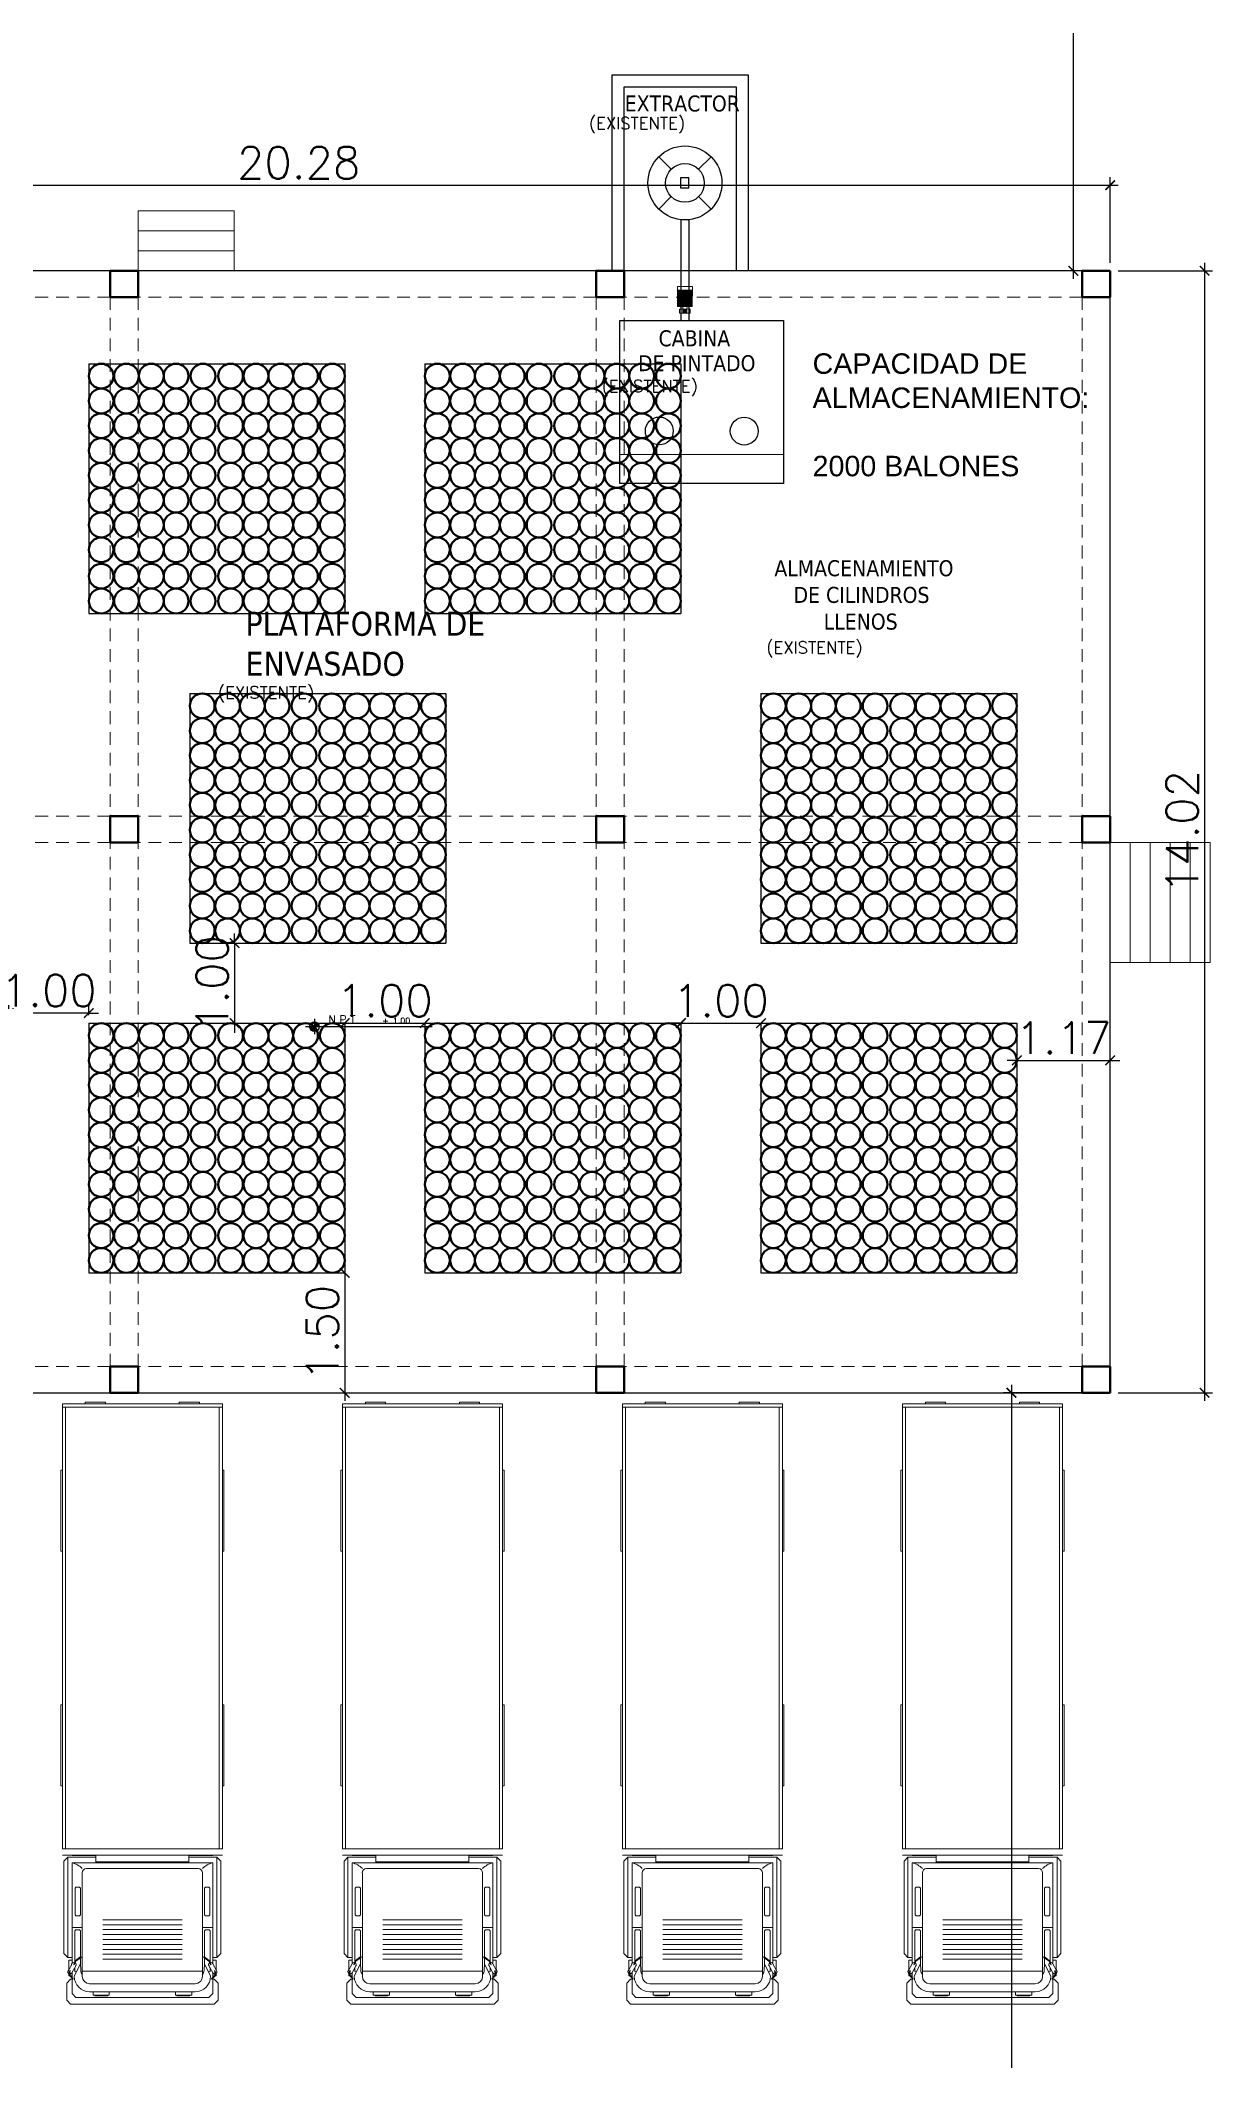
# Model space of a CAD drawing. Header units: metres. Extents: x 2026 to 2182, y 1015 to 1085.
# Drawn here: x 2123.8 to 2138.45, y 1042.69 to 1067.93 of the extents above; entities that cross this region are included whole.
import ezdxf
from ezdxf.enums import TextEntityAlignment as Align

# ---------------------------------------------------------------- set-up
doc = ezdxf.new("R2010")
doc.units = ezdxf.units.M
doc.linetypes.add('DASHED2', pattern=[0.375, 0.25, -0.125])
doc.linetypes.add('HIDDEN', pattern=[9.525, 6.35, -3.175])
doc.layers.get('Defpoints').update_dxf_attribs({"lineweight": 0})
doc.layers.add('0.2', color=2, linetype='Continuous')
doc.layers.add('TEXTOS DETALLES', color=4, linetype='Continuous')
for name, color, linetype, lineweight in [('08', 191, 'Continuous', 60), ('JARDIN', 3, 'Continuous', 20), ('muro08', 2, 'Continuous', 60), ('piso', 30, 'Continuous', 9), ('PISOS', 9, 'Continuous', 30), ('proyeccion', 5, 'HIDDEN', 13), ('SUTITULOS', 4, 'DASHED2', 5), ('T-TITULOS', 4, 'DASHED2', 5), ('VEREDA', 4, 'Continuous', 15), ('Z-GAS HUANUCO CASCO_2DA ETAPA_$0$CAMIONES', 20, 'Continuous', 9)]:
    doc.layers.add(name, color=color, linetype=linetype, lineweight=lineweight)
doc.styles.add('COTA50', font='romans.shx', dxfattribs={"height": 0.4})
doc.styles.get("Standard").update_dxf_attribs({"font": 'arial.ttf'})
doc.styles.add('SUBTITULOS', font='tahoma.ttf', dxfattribs={"height": 0.2})
doc.styles.add('TEXTOS DETALLES', font='simplex8.shx', dxfattribs={"height": 0.08})
doc.styles.add('TEXTOS GENERALES', font='simplex8.shx', dxfattribs={"height": 0.1})
doc.styles.add('TEXTOS-COTAS', font='simplex8.shx', dxfattribs={"height": 0.08})
doc.styles.add('TITULOS', font='tahoma.ttf', dxfattribs={"height": 0.3})
doc.dimstyles.new('1-100', dxfattribs={"dimscale": 0.1, "dimtxt": 0.4, "dimasz": 1.2, "dimexe": 1, "dimexo": 1, "dimgap": 0.8, "dimtad": 1, "dimzin": 4, "dimdsep": 46, "dimtxsty": 'COTA50', "dimblk": 'ARCHTICK', "dimcen": 2.5, "dimdle": 1, "dimclrd": 1, "dimclre": 1, "dimclrt": 256, "dimadec": 0, "dimazin": 0, "dimtfac": 1, "dimtix": 1, "dimtmove": 2, "dimatfit": 3, "dimfxl": 0, "dimtolj": 1, "dimtzin": 4, "dimarcsym": 0})

# ---------------------------------------------------------------- blocks, each defined once
blk = doc.blocks.new('_ARCHTICK')
at = {"color": 0, "linetype": 'ByBlock', "const_width": 0.15}
blk.add_lwpolyline([(-0.5, -0.5), (0.5, 0.5)], dxfattribs=at)
blk = doc.blocks.new('*D53')
at = {"color": 1, "lineweight": -2}
for p, q in [((2135.935, 1051.13), (2135.935, 1031.09)), ((2136.898, 1051.03), (2135.835, 1051.03)), ((2136.898, 1031.19), (2135.835, 1031.19))]:
    blk.add_line(p, q, dxfattribs=at)
at = {"layer": 'Defpoints', "color": 0}
for p in [(2136.998, 1051.03), (2135.935, 1031.19), (2136.998, 1031.19)]:
    blk.add_point(p, dxfattribs=at)
at = {"color": 1, "lineweight": -2, "xscale": 0.1199999999999999, "yscale": 0.1199999999999999, "zscale": 0.1199999999999999}
for p, rotation in [((2135.935, 1051.03), 90), ((2135.935, 1031.19), 270)]:
    blk.add_blockref('_ARCHTICK', p, dxfattribs=dict(at, rotation=rotation))
at = {"insert": (2135.655, 1041.11), "char_height": 0.4, "attachment_point": 5, "rotation": 90, "style": 'COTA50'}
blk.add_mtext('\\A1;19.84', dxfattribs=at)
blk = doc.blocks.new('*D54')
at = {"color": 1, "lineweight": -2}
for p, q in [((2136.708, 1064.95), (2136.708, 1080.95)), ((2136.898, 1080.85), (2136.608, 1080.85)), ((2136.898, 1065.05), (2136.608, 1065.05))]:
    blk.add_line(p, q, dxfattribs=at)
at = {"layer": 'Defpoints', "color": 0}
for p in [(2136.708, 1080.85), (2136.998, 1080.85), (2136.998, 1065.05)]:
    blk.add_point(p, dxfattribs=at)
at = {"color": 1, "lineweight": -2, "xscale": 0.1199999999999999, "yscale": 0.1199999999999999, "zscale": 0.1199999999999999}
for p, rotation in [((2136.708, 1080.85), 90), ((2136.708, 1065.05), 270)]:
    blk.add_blockref('_ARCHTICK', p, dxfattribs=dict(at, rotation=rotation))
at = {"insert": (2136.428, 1072.95), "char_height": 0.4, "attachment_point": 5, "rotation": 90, "style": 'COTA50'}
blk.add_mtext('\\A1;15.80', dxfattribs=at)
blk = doc.blocks.new('*D55')
at = {"color": 1, "lineweight": -2}
for p, q in [((2116.788, 1066.119), (2137.268, 1066.119)), ((2116.888, 1065.15), (2116.888, 1066.219)), ((2137.168, 1065.15), (2137.168, 1066.219))]:
    blk.add_line(p, q, dxfattribs=at)
at = {"layer": 'Defpoints', "color": 0}
for p in [(2137.168, 1066.119), (2116.888, 1065.05), (2137.168, 1065.05)]:
    blk.add_point(p, dxfattribs=at)
at = {"color": 1, "lineweight": -2, "xscale": 0.1199999999999999, "yscale": 0.1199999999999999, "zscale": 0.1199999999999999, "rotation": 180}
blk.add_blockref('_ARCHTICK', (2116.888, 1066.119), dxfattribs=at)
at = {"color": 1, "lineweight": -2, "xscale": 0.1199999999999999, "yscale": 0.1199999999999999, "zscale": 0.1199999999999999}
blk.add_blockref('_ARCHTICK', (2137.168, 1066.119), dxfattribs=at)
at = {"insert": (2127.028, 1066.399), "char_height": 0.4, "attachment_point": 5, "style": 'COTA50'}
blk.add_mtext('\\A1;20.28', dxfattribs=at)
blk = doc.blocks.new('*D56')
at = {"color": 1, "lineweight": -2}
for p, q in [((2137.268, 1065.05), (2138.448, 1065.05)), ((2138.348, 1065.15), (2138.348, 1050.93)), ((2137.268, 1051.03), (2138.448, 1051.03))]:
    blk.add_line(p, q, dxfattribs=at)
at = {"layer": 'Defpoints', "color": 0}
for p in [(2137.168, 1065.05), (2137.168, 1051.03), (2138.348, 1051.03)]:
    blk.add_point(p, dxfattribs=at)
at = {"color": 1, "lineweight": -2, "xscale": 0.1199999999999999, "yscale": 0.1199999999999999, "zscale": 0.1199999999999999}
for p, rotation in [((2138.348, 1065.05), 90), ((2138.348, 1051.03), 270)]:
    blk.add_blockref('_ARCHTICK', p, dxfattribs=dict(at, rotation=rotation))
at = {"insert": (2138.068, 1058.04), "char_height": 0.4, "attachment_point": 5, "rotation": 90, "style": 'COTA50'}
blk.add_mtext('\\A1;14.02', dxfattribs=at)
blk = doc.blocks.new('cilindros100')
for p, q in [((-3.12, 3.199), (-3.12, 0)), ((0, 3.199), (-3.12, 3.199)), ((0, 3.199), (0, 0)), ((0, 0), (-3.12, 0))]:
    blk.add_line(p, q)
at = {"layer": '08'}
for centre in [(-2.965, 3.044), (-2.655, 3.044), (-2.325, 3.044), (-2.015, 3.044), (-1.705, 3.044), (-1.395, 3.044), (-1.085, 3.044), (-0.775, 3.044), (-0.465, 3.044), (-0.155, 3.044), (-2.965, 2.728), (-2.655, 2.728), (-2.325, 2.728), (-2.015, 2.728), (-1.705, 2.728), (-1.395, 2.728), (-1.085, 2.728), (-0.775, 2.728), (-0.465, 2.728), (-0.155, 2.728), (-2.965, 2.418), (-2.655, 2.418), (-2.325, 2.418), (-2.015, 2.418), (-1.705, 2.418), (-1.395, 2.418), (-1.085, 2.418), (-0.775, 2.418), (-0.465, 2.418), (-0.155, 2.418), (-2.965, 2.108), (-2.655, 2.108), (-2.325, 2.108), (-2.015, 2.108), (-1.705, 2.108), (-1.395, 2.108), (-1.085, 2.108), (-0.775, 2.108), (-0.465, 2.108), (-0.155, 2.108), (-2.965, 1.772), (-2.655, 1.772), (-2.325, 1.772), (-2.015, 1.772), (-1.705, 1.772), (-1.395, 1.772), (-1.085, 1.772), (-0.775, 1.772), (-0.465, 1.772), (-0.155, 1.772), (-2.965, 1.427), (-2.655, 1.427), (-2.325, 1.427), (-2.015, 1.427), (-1.705, 1.427), (-1.395, 1.427), (-1.085, 1.427), (-0.775, 1.427), (-0.465, 1.427), (-0.155, 1.427), (-2.965, 1.11), (-2.655, 1.11), (-2.325, 1.11), (-2.015, 1.11), (-1.705, 1.11), (-1.395, 1.11), (-1.085, 1.11), (-0.775, 1.11), (-0.465, 1.11), (-0.155, 1.11), (-2.965, 0.8), (-2.655, 0.8), (-2.325, 0.8), (-2.015, 0.8), (-1.705, 0.8), (-1.395, 0.8), (-1.085, 0.8), (-0.775, 0.8), (-0.465, 0.8), (-0.155, 0.8), (-2.965, 0.49), (-2.655, 0.49), (-2.325, 0.49), (-2.015, 0.49), (-1.705, 0.49), (-1.395, 0.49), (-1.085, 0.49), (-0.775, 0.49), (-0.465, 0.49), (-0.155, 0.49), (-2.965, 0.155), (-2.655, 0.155), (-2.325, 0.155), (-2.015, 0.155), (-1.705, 0.155), (-1.395, 0.155), (-1.085, 0.155), (-0.775, 0.155), (-0.465, 0.155), (-0.155, 0.155)]:
    blk.add_circle(centre, 0.155, dxfattribs=at)
blk = doc.blocks.new('*D66')
at = {"color": 1, "lineweight": -2}
for p, q in [((2126.217, 1056.649), (2126.127, 1056.649)), ((2126.227, 1056.649), (2126.227, 1056.769)), ((2126.227, 1056.649), (2126.227, 1055.649)), ((2126.217, 1055.649), (2126.127, 1055.649)), ((2126.227, 1055.649), (2126.227, 1055.529))]:
    blk.add_line(p, q, dxfattribs=at)
at = {"layer": 'Defpoints', "color": 0}
for p in [(2126.317, 1056.649), (2126.227, 1055.649), (2126.317, 1055.649)]:
    blk.add_point(p, dxfattribs=at)
at = {"color": 1, "lineweight": -2, "xscale": 0.1199999999999999, "yscale": 0.1199999999999999, "zscale": 0.1199999999999999}
for p, rotation in [((2126.227, 1056.649), 270), ((2126.227, 1055.649), 90)]:
    blk.add_blockref('_ARCHTICK', p, dxfattribs=dict(at, rotation=rotation))
at = {"insert": (2125.947, 1056.149), "char_height": 0.4, "attachment_point": 5, "rotation": 90, "style": 'COTA50'}
blk.add_mtext('\\A1;1.00', dxfattribs=at)
blk = doc.blocks.new('*D67')
at = {"color": 1, "lineweight": -2}
blk.add_line((2127.604, 1052.629), (2127.604, 1050.93), dxfattribs=at)
at = {"layer": 'Defpoints', "color": 0}
for p in [(2127.604, 1052.529), (2127.604, 1051.03), (2127.604, 1051.03)]:
    blk.add_point(p, dxfattribs=at)
at = {"color": 1, "lineweight": -2, "xscale": 0.1199999999999999, "yscale": 0.1199999999999999, "zscale": 0.1199999999999999}
for p, rotation in [((2127.604, 1052.529), 90), ((2127.604, 1051.03), 270)]:
    blk.add_blockref('_ARCHTICK', p, dxfattribs=dict(at, rotation=rotation))
at = {"insert": (2127.324, 1051.78), "char_height": 0.4, "attachment_point": 5, "rotation": 90, "style": 'COTA50'}
blk.add_mtext('\\A1;1.50', dxfattribs=at)
blk = doc.blocks.new('*D68')
at = {"color": 1, "lineweight": -2}
for p, q in [((2127.604, 1055.649), (2127.484, 1055.649)), ((2127.604, 1055.649), (2128.604, 1055.649)), ((2128.604, 1055.649), (2128.724, 1055.649))]:
    blk.add_line(p, q, dxfattribs=at)
at = {"layer": 'Defpoints', "color": 0}
for p in [(2127.604, 1055.649), (2128.604, 1055.649), (2128.604, 1055.649)]:
    blk.add_point(p, dxfattribs=at)
at = {"color": 1, "lineweight": -2, "xscale": 0.1199999999999999, "yscale": 0.1199999999999999, "zscale": 0.1199999999999999}
blk.add_blockref('_ARCHTICK', (2127.604, 1055.649), dxfattribs=at)
at = {"color": 1, "lineweight": -2, "xscale": 0.1199999999999999, "yscale": 0.1199999999999999, "zscale": 0.1199999999999999, "rotation": 180}
blk.add_blockref('_ARCHTICK', (2128.604, 1055.649), dxfattribs=at)
at = {"insert": (2128.104, 1055.929), "char_height": 0.4, "attachment_point": 5, "style": 'COTA50'}
blk.add_mtext('\\A1;1.00', dxfattribs=at)
blk = doc.blocks.new('*D69')
at = {"color": 1, "lineweight": -2}
for p, q in [((2123.405, 1055.775), (2123.285, 1055.775)), ((2123.405, 1055.749), (2123.405, 1055.875)), ((2124.405, 1055.775), (2123.405, 1055.775)), ((2124.405, 1055.749), (2124.405, 1055.875)), ((2124.405, 1055.775), (2124.525, 1055.775))]:
    blk.add_line(p, q, dxfattribs=at)
at = {"layer": 'Defpoints', "color": 0}
for p in [(2123.405, 1055.775), (2123.405, 1055.649), (2124.405, 1055.649)]:
    blk.add_point(p, dxfattribs=at)
at = {"color": 1, "lineweight": -2, "xscale": 0.1199999999999999, "yscale": 0.1199999999999999, "zscale": 0.1199999999999999}
blk.add_blockref('_ARCHTICK', (2123.405, 1055.775), dxfattribs=at)
at = {"color": 1, "lineweight": -2, "xscale": 0.1199999999999999, "yscale": 0.1199999999999999, "zscale": 0.1199999999999999, "rotation": 180}
blk.add_blockref('_ARCHTICK', (2124.405, 1055.775), dxfattribs=at)
at = {"insert": (2123.905, 1056.055), "char_height": 0.4, "attachment_point": 5, "style": 'COTA50'}
blk.add_mtext('\\A1;1.00', dxfattribs=at)
blk = doc.blocks.new('*D70')
at = {"color": 1, "lineweight": -2}
for p, q in [((2136.003, 1055.184), (2135.883, 1055.184)), ((2136.003, 1055.184), (2137.168, 1055.184)), ((2137.168, 1055.184), (2137.288, 1055.184))]:
    blk.add_line(p, q, dxfattribs=at)
at = {"layer": 'Defpoints', "color": 0}
for p in [(2136.003, 1055.184), (2137.168, 1055.184), (2137.168, 1055.184)]:
    blk.add_point(p, dxfattribs=at)
at = {"color": 1, "lineweight": -2, "xscale": 0.1199999999999999, "yscale": 0.1199999999999999, "zscale": 0.1199999999999999}
blk.add_blockref('_ARCHTICK', (2136.003, 1055.184), dxfattribs=at)
at = {"color": 1, "lineweight": -2, "xscale": 0.1199999999999999, "yscale": 0.1199999999999999, "zscale": 0.1199999999999999, "rotation": 180}
blk.add_blockref('_ARCHTICK', (2137.168, 1055.184), dxfattribs=at)
at = {"insert": (2136.586, 1055.464), "char_height": 0.4, "attachment_point": 5, "style": 'COTA50'}
blk.add_mtext('\\A1;1.17', dxfattribs=at)
blk = doc.blocks.new('*D71')
at = {"color": 1, "lineweight": -2}
for p, q in [((2131.804, 1055.649), (2131.684, 1055.649)), ((2131.804, 1055.649), (2132.804, 1055.649)), ((2132.804, 1055.649), (2132.924, 1055.649))]:
    blk.add_line(p, q, dxfattribs=at)
at = {"layer": 'Defpoints', "color": 0}
for p in [(2131.804, 1055.649), (2132.804, 1055.649), (2132.804, 1055.649)]:
    blk.add_point(p, dxfattribs=at)
at = {"color": 1, "lineweight": -2, "xscale": 0.1199999999999999, "yscale": 0.1199999999999999, "zscale": 0.1199999999999999}
blk.add_blockref('_ARCHTICK', (2131.804, 1055.649), dxfattribs=at)
at = {"color": 1, "lineweight": -2, "xscale": 0.1199999999999999, "yscale": 0.1199999999999999, "zscale": 0.1199999999999999, "rotation": 180}
blk.add_blockref('_ARCHTICK', (2132.804, 1055.649), dxfattribs=at)
at = {"insert": (2132.304, 1055.929), "char_height": 0.4, "attachment_point": 5, "style": 'COTA50'}
blk.add_mtext('\\A1;1.00', dxfattribs=at)
blk = doc.blocks.new('repartidoresa1')
at = {"layer": 'Z-GAS HUANUCO CASCO_2DA ETAPA_$0$CAMIONES'}
for p, q in [((-1, -0.789), (-1, 0.039)), ((-1, 0.039), (1, 0.039)), ((-1, 0), (1, 0)), ((-0.961, -5.52), (-0.961, 0)), ((-0.554, 0.039), (0.554, 0.039)), ((0.961, 0), (0.961, -5.52)), ((1, 0.039), (1, -0.789)), ((-1.019, -1.8), (-1.019, -0.789)), ((-1.019, -0.789), (-1, -0.789)), ((-1, -1.8), (-1, -0.789)), ((1, -0.789), (1.019, -0.789)), ((1, -0.789), (1, -1.8)), ((1.019, -0.789), (1.019, -1.8)), ((-1, -1.8), (-1.019, -1.8)), ((-1, -5.52), (-1, -1.8)), ((1.019, -1.8), (1, -1.8)), ((1, -1.8), (1, -5.52)), ((-1, -3.72), (-1.019, -3.72)), ((-1.019, -3.72), (-1.019, -4.731)), ((-1, -3.72), (-1, -4.731)), ((1.019, -3.72), (1, -3.72)), ((1, -4.731), (1, -3.72)), ((1.019, -4.731), (1.019, -3.72)), ((-1.019, -4.731), (-1, -4.731)), ((1, -4.731), (1.019, -4.731)), ((-0.581, -5.599), (-1, -5.599)), ((-0.98, -5.674), (-0.931, -5.625)), ((-0.98, -6.83), (-0.98, -5.674)), ((-0.931, -5.625), (-0.581, -5.625)), ((-0.931, -6.879), (-0.931, -5.625)), ((-0.879, -5.603), (-0.879, -5.599)), ((-0.581, -5.603), (-0.879, -5.603)), ((-0.879, -6.879), (-0.879, -5.696)), ((-0.581, -5.696), (-0.879, -5.696)), ((-0.699, -5.767), (0.699, -5.767)), ((-0.581, -5.625), (-0.581, -5.599)), ((0.581, -5.684), (-0.581, -5.684)), ((-0.581, -5.696), (0.581, -5.696)), ((1, -5.599), (0.581, -5.599)), ((0.581, -5.599), (0.581, -5.625)), ((0.581, -5.603), (0.879, -5.603)), ((0.581, -5.625), (0.931, -5.625)), ((0.581, -5.696), (0.879, -5.696)), ((0.879, -5.603), (0.879, -5.599)), ((0.879, -6.879), (0.879, -5.696)), ((0.931, -5.625), (0.98, -5.674)), ((0.931, -6.879), (0.931, -5.625)), ((0.98, -5.674), (0.98, -6.83)), ((-0.842, -6.012), (-0.83, -5.999)), ((-0.842, -6.343), (-0.842, -6.012)), ((-0.83, -5.999), (-0.787, -5.999)), ((-0.787, -5.999), (-0.775, -6.012)), ((-0.775, -6.012), (-0.775, -6.343)), ((-0.751, -7.113), (-0.751, -5.82)), ((0.751, -7.113), (0.751, -5.82)), ((0.787, -5.999), (0.775, -6.012)), ((0.775, -6.012), (0.775, -6.343)), ((0.83, -5.999), (0.787, -5.999)), ((0.842, -6.012), (0.83, -5.999)), ((0.842, -6.343), (0.842, -6.012)), ((-0.751, -6.504), (-0.879, -6.504)), ((-0.833, -6.531), (-0.845, -6.543)), ((-0.845, -6.937), (-0.845, -6.543)), ((-0.83, -6.356), (-0.842, -6.343)), ((-0.833, -6.531), (-0.787, -6.531)), ((-0.787, -6.356), (-0.83, -6.356)), ((-0.775, -6.343), (-0.787, -6.356)), ((-0.775, -6.543), (-0.787, -6.531)), ((-0.775, -6.543), (-0.775, -6.87)), ((-0.496, -6.407), (0, -6.407)), ((-0.496, -6.468), (0, -6.468)), ((-0.496, -6.53), (0, -6.53)), ((0.496, -6.407), (0, -6.407)), ((0.496, -6.468), (0, -6.468)), ((0.496, -6.53), (0, -6.53)), ((0.751, -6.504), (0.879, -6.504)), ((0.775, -6.343), (0.787, -6.356)), ((0.775, -6.543), (0.787, -6.531)), ((0.775, -6.543), (0.775, -6.87)), ((0.787, -6.356), (0.83, -6.356)), ((0.833, -6.531), (0.787, -6.531)), ((0.83, -6.356), (0.842, -6.343)), ((0.833, -6.531), (0.845, -6.543)), ((0.845, -6.937), (0.845, -6.543)), ((-0.496, -6.591), (0, -6.591)), ((-0.496, -6.653), (0, -6.653)), ((-0.496, -6.714), (0, -6.714)), ((-0.496, -6.776), (0, -6.776)), ((0.496, -6.591), (0, -6.591)), ((0.496, -6.653), (0, -6.653)), ((0.496, -6.714), (0, -6.714)), ((0.496, -6.776), (0, -6.776)), ((-0.931, -6.879), (-0.98, -6.83)), ((-0.932, -7.052), (-0.92, -7.03)), ((-0.879, -6.879), (-0.931, -6.879)), ((-0.92, -7.03), (-0.92, -6.911)), ((-0.92, -6.911), (-0.879, -6.911)), ((-0.883, -6.964), (-0.92, -7.03)), ((-0.915, -7.057), (-0.909, -7.106)), ((-0.914, -7.057), (-0.907, -7.04)), ((-0.901, -7.044), (-0.907, -7.039)), ((-0.907, -7.059), (-0.901, -7.044)), ((-0.904, -7.073), (-0.907, -7.059)), ((-0.884, -7.076), (-0.828, -6.973)), ((-0.879, -6.911), (-0.879, -6.879)), ((-0.879, -6.951), (-0.879, -6.911)), ((-0.879, -7.129), (-0.879, -7.065)), ((-0.858, -6.964), (-0.835, -6.916)), ((-0.858, -6.964), (-0.853, -6.968)), ((-0.853, -6.969), (-0.832, -6.923)), ((-0.852, -7.113), (-0.775, -6.958)), ((-0.845, -7.053), (-0.845, -7.004)), ((-0.845, -7.053), (-0.834, -7.059)), ((-0.835, -6.916), (-0.769, -6.865)), ((-0.822, -7.053), (-0.834, -7.059)), ((-0.832, -6.923), (-0.767, -6.878)), ((-0.775, -6.883), (-0.775, -6.961)), ((-0.77, -7.036), (-0.775, -6.958)), ((-0.766, -6.877), (-0.768, -6.865)), ((-0.751, -7.05), (0, -7.05)), ((-0.496, -6.837), (0, -6.837)), ((-0.496, -6.899), (0, -6.899)), ((0.496, -6.837), (0, -6.837)), ((0.496, -6.899), (0, -6.899)), ((0.751, -7.05), (0, -7.05)), ((0.766, -6.877), (0.768, -6.865)), ((0.832, -6.923), (0.767, -6.878)), ((0.835, -6.916), (0.769, -6.865)), ((0.77, -7.036), (0.775, -6.958)), ((0.775, -6.883), (0.775, -6.961)), ((0.852, -7.113), (0.775, -6.958)), ((0.822, -7.053), (0.834, -7.059)), ((0.884, -7.076), (0.828, -6.973)), ((0.853, -6.969), (0.832, -6.923)), ((0.845, -7.053), (0.834, -7.059)), ((0.858, -6.964), (0.835, -6.916)), ((0.845, -7.053), (0.845, -7.004)), ((0.858, -6.964), (0.853, -6.968)), ((0.931, -6.879), (0.879, -6.879)), ((0.879, -6.879), (0.879, -6.911)), ((0.879, -6.911), (0.92, -6.911)), ((0.879, -6.951), (0.879, -6.911)), ((0.879, -7.129), (0.879, -7.065)), ((0.883, -6.964), (0.92, -7.03)), ((0.901, -7.044), (0.907, -7.039)), ((0.907, -7.059), (0.901, -7.044)), ((0.904, -7.073), (0.907, -7.059)), ((0.914, -7.057), (0.907, -7.04)), ((0.915, -7.057), (0.909, -7.106)), ((0.92, -6.911), (0.92, -7.03)), ((0.92, -7.03), (0.932, -7.052)), ((0.98, -6.83), (0.931, -6.879)), ((-0.946, -7.198), (-0.897, -7.149)), ((-0.946, -7.412), (-0.946, -7.198)), ((-0.92, -7.107), (-0.92, -7.079)), ((-0.908, -7.107), (-0.92, -7.107)), ((-0.879, -7.137), (-0.908, -7.107)), ((-0.904, -7.101), (-0.904, -7.073)), ((-0.865, -7.145), (-0.904, -7.101)), ((-0.879, -7.107), (-0.899, -7.107)), ((-0.897, -7.149), (-0.879, -7.149)), ((-0.879, -7.149), (-0.879, -7.137)), ((-0.879, -7.137), (-0.865, -7.15)), ((-0.879, -7.327), (-0.879, -7.149)), ((-0.865, -7.15), (-0.865, -7.145)), ((0, -7.206), (-0.659, -7.206)), ((0, -7.307), (-0.659, -7.307)), ((-0.617, -7.307), (-0.617, -7.349)), ((-0.413, -7.349), (-0.413, -7.307)), ((0, -7.206), (0.659, -7.206)), ((0, -7.307), (0.659, -7.307)), ((0.413, -7.349), (0.413, -7.307)), ((0.617, -7.307), (0.617, -7.349)), ((0.865, -7.145), (0.904, -7.101)), ((0.879, -7.137), (0.865, -7.15)), ((0.865, -7.15), (0.865, -7.145)), ((0.908, -7.107), (0.879, -7.137)), ((0.879, -7.107), (0.899, -7.107)), ((0.879, -7.137), (0.879, -7.149)), ((0.879, -7.149), (0.897, -7.149)), ((0.879, -7.327), (0.879, -7.149)), ((0.897, -7.149), (0.946, -7.198)), ((0.904, -7.101), (0.904, -7.073)), ((0.909, -7.106), (0.908, -7.107)), ((0.92, -7.107), (0.908, -7.107)), ((0.92, -7.079), (0.92, -7.107)), ((0.946, -7.198), (0.946, -7.412)), ((-0.897, -7.461), (-0.946, -7.412)), ((0, -7.461), (-0.897, -7.461)), ((-0.83, -7.376), (-0.879, -7.327)), ((0, -7.376), (-0.83, -7.376)), ((-0.617, -7.349), (-0.413, -7.349)), ((-0.597, -7.349), (-0.589, -7.357)), ((-0.589, -7.357), (-0.435, -7.357)), ((-0.435, -7.357), (-0.427, -7.349)), ((0, -7.376), (0.83, -7.376)), ((0.897, -7.461), (0, -7.461)), ((0.617, -7.349), (0.413, -7.349)), ((0.435, -7.357), (0.427, -7.349)), ((0.589, -7.357), (0.435, -7.357)), ((0.597, -7.349), (0.589, -7.357)), ((0.83, -7.376), (0.879, -7.327)), ((0.946, -7.412), (0.897, -7.461))]:
    blk.add_line(p, q, dxfattribs=at)
for points in [[(-0.461, 0.062), (-0.714, 0.062), (-0.714, 0.039), (-0.461, 0.039)], [(0.461, 0.062), (0.714, 0.062), (0.714, 0.039), (0.461, 0.039)]]:
    blk.add_lwpolyline(points, close=True, dxfattribs=at)
for points in [[(-1, -5.52), (1, -5.52)], [(-0.581, -5.599), (0.581, -5.599)], [(-0.581, -5.696), (-0.581, -5.625)], [(0.581, -5.625), (0.581, -5.696)], [(-0.908, -7.107), (-0.909, -7.106)]]:
    blk.add_lwpolyline(points, dxfattribs=at)
blk.add_lwpolyline([(0.92, -7.079, -0.077751), (0.912, -7.082)], format="xyb", dxfattribs=at)
for centre, radius, start, end in [((-0.933, -5.944), 0.254, 44.2287, 77.695), ((-0.699, -5.82), 0.0526, 90, 180), ((0.699, -5.82), 0.0526, 0, 90), ((0.933, -5.944), 0.254, 102.305, 135.7713), ((-0.904, -7.055), 0.0283, 173.8171, 236.219), ((-0.856, -6.967), 0.028, 68.4256, 175.0388), ((-0.856, -6.967), 0.028, 313.745, 58.3959), ((-0.678, -7.036), 0.0923, 180, 217.2027), ((0.678, -7.036), 0.0923, 322.7973, 0), ((0.856, -6.967), 0.028, 121.6041, 226.255), ((0.856, -6.967), 0.028, 4.9612, 111.5744), ((0.904, -7.055), 0.0283, 303.781, 6.1829), ((-0.904, -7.055), 0.0283, 236.219, 254.0025), ((-0.904, -7.055), 0.0283, 270.0651, 313.8576), ((-0.659, -7.113), 0.193, 180, 270), ((-0.659, -7.113), 0.0923, 180, 270), ((0.659, -7.113), 0.0923, 270, 0), ((0.659, -7.113), 0.193, 270, 0), ((0.904, -7.055), 0.0283, 226.1424, 269.9349)]:
    blk.add_arc(centre, radius, start, end, dxfattribs=at)
blk = doc.blocks.new('NPTS')
at = {"layer": '0.2'}
for points in [[(0, 0), (-0.06, 0, 0.414214), (0, -0.06)], [(0, 0.06), (0, 0), (0.06, 0, 0.414214)]]:
    blk.add_hatch(color=256, dxfattribs=at).paths.add_polyline_path(points)
for p, q in [((-0.111, 0), (1.473, 0)), ((0, 0.096), (0, -0.096))]:
    blk.add_line(p, q, dxfattribs=at)
blk.add_circle((0, 0), 0.06, dxfattribs=at)
at = {"layer": 'VEREDA', "insert": (-0.041, 0.139), "char_height": 0.1, "width": 0.96281, "attachment_point": 1, "style": 'TEXTOS-COTAS'}
blk.add_mtext('{\\W3.13659; }N.P.T. ', dxfattribs=at)
at = {"layer": 'VEREDA', "style": 'TEXTOS GENERALES'}
blk.add_attdef('NIVEL', text='', height=0.0704, dxfattribs=at).set_placement((0.846, 0.039), (1.198, 0.039), align=Align.ALIGNED)

msp = doc.modelspace()

# ---------------------------------------------------------------- linework, layer by layer
for p, q in [((2130.945, 1065.05), (2130.945, 1067.5)), ((2130.945, 1067.5), (2132.645, 1067.5)), ((2132.645, 1067.5), (2132.645, 1065.05)), ((2131.095, 1065.05), (2131.095, 1067.35)), ((2131.095, 1067.35), (2132.495, 1067.35)), ((2132.495, 1067.35), (2132.495, 1065.05)), ((2131.684, 1066.318), (2131.528, 1066.474)), ((2132.026, 1066.318), (2132.182, 1066.474)), ((2131.684, 1065.976), (2131.528, 1065.82)), ((2132.026, 1065.976), (2132.182, 1065.82)), ((2131.805, 1065.688), (2131.805, 1064.429)), ((2131.905, 1065.688), (2131.905, 1064.429)), ((2133.082, 1062.748), (2131.042, 1062.752))]:
    msp.add_line(p, q)
for points in [[(2131.801, 1066.084), (2131.904, 1066.084), (2131.904, 1066.21), (2131.801, 1066.21)], [(2116.888, 1051.03), (2137.168, 1051.03), (2137.168, 1065.05), (2116.888, 1065.05)], [(2133.085, 1064.429), (2133.085, 1062.393), (2131.041, 1062.393), (2131.041, 1064.429)]]:
    msp.add_lwpolyline(points, close=True)
for centre, radius in [((2131.855, 1066.147), 0.462), ((2131.855, 1066.147), 0.242), ((2131.534, 1063.048), 0.174), ((2132.595, 1063.046), 0.174)]:
    msp.add_circle(centre, radius)
at = {"layer": 'JARDIN', "color": 4}
for points in [[(2131.948, 1064.853), (2131.947, 1064.604), (2131.763, 1064.605), (2131.763, 1064.854)], [(2131.922, 1064.57), (2131.922, 1064.519), (2131.788, 1064.519), (2131.788, 1064.57)], [(2131.879, 1064.557), (2131.879, 1064.522), (2131.828, 1064.523), (2131.828, 1064.557)], [(2131.879, 1064.547), (2131.879, 1064.533), (2131.828, 1064.533), (2131.828, 1064.547)], [(2131.881, 1064.605), (2131.88, 1064.57), (2131.829, 1064.57), (2131.829, 1064.605)]]:
    msp.add_lwpolyline(points, close=True, dxfattribs=at)
at = {"layer": 'muro08'}
for points in [[(2125.022, 1065.05), (2124.672, 1065.05), (2124.672, 1064.72), (2125.022, 1064.72)], [(2131.095, 1065.05), (2130.745, 1065.05), (2130.745, 1064.72), (2131.095, 1064.72)], [(2137.168, 1065.05), (2136.818, 1065.05), (2136.818, 1064.72), (2137.168, 1064.72)], [(2125.022, 1058.235), (2124.672, 1058.235), (2124.672, 1057.905), (2125.022, 1057.905)], [(2131.095, 1058.235), (2130.745, 1058.235), (2130.745, 1057.905), (2131.095, 1057.905)], [(2137.168, 1058.235), (2136.818, 1058.235), (2136.818, 1057.905), (2137.168, 1057.905)], [(2125.022, 1051.36), (2124.672, 1051.36), (2124.672, 1051.03), (2125.022, 1051.03)], [(2131.095, 1051.36), (2130.745, 1051.36), (2130.745, 1051.03), (2131.095, 1051.03)], [(2137.168, 1051.36), (2136.818, 1051.36), (2136.818, 1051.03), (2137.168, 1051.03)]]:
    msp.add_lwpolyline(points, close=True, dxfattribs=at)
at = {"layer": 'piso'}
for p, q in [((2125.022, 1065.05), (2125.022, 1065.8)), ((2126.222, 1065.05), (2126.222, 1065.8)), ((2137.168, 1057.905), (2138.418, 1057.905)), ((2137.168, 1056.405), (2138.418, 1056.405))]:
    msp.add_line(p, q, dxfattribs=at)
for points in [[(2125.022, 1065.8), (2126.222, 1065.8)], [(2125.022, 1065.55), (2126.222, 1065.55)], [(2125.022, 1065.3), (2126.222, 1065.3)], [(2116.888, 1053.11), (2116.888, 1065.05), (2137.168, 1065.05), (2137.168, 1057.905)], [(2137.168, 1057.905), (2137.168, 1051.03), (2116.888, 1051.03), (2116.888, 1052.26)], [(2137.418, 1057.905), (2137.418, 1056.405)], [(2137.668, 1057.905), (2137.668, 1056.405)], [(2137.918, 1057.905), (2137.918, 1056.405)], [(2138.168, 1057.905), (2138.168, 1056.405)], [(2138.418, 1057.905), (2138.418, 1056.405)]]:
    msp.add_lwpolyline(points, dxfattribs=at)
at = {"layer": 'PISOS', "linetype": 'Continuous'}
for p, q in [((2131.763, 1064.807), (2131.948, 1064.807)), ((2131.775, 1064.605), (2131.775, 1064.807)), ((2131.788, 1064.605), (2131.788, 1064.807)), ((2131.801, 1064.605), (2131.801, 1064.807)), ((2131.814, 1064.605), (2131.814, 1064.807)), ((2131.827, 1064.605), (2131.827, 1064.807)), ((2131.84, 1064.605), (2131.84, 1064.807)), ((2131.853, 1064.605), (2131.853, 1064.807)), ((2131.857, 1064.605), (2131.857, 1064.807)), ((2131.87, 1064.605), (2131.87, 1064.807)), ((2131.883, 1064.605), (2131.883, 1064.807)), ((2131.896, 1064.605), (2131.896, 1064.807)), ((2131.909, 1064.605), (2131.909, 1064.807)), ((2131.922, 1064.604), (2131.922, 1064.807)), ((2131.935, 1064.604), (2131.935, 1064.807))]:
    msp.add_line(p, q, dxfattribs=at)
at = {"layer": 'proyeccion', "linetype": 'HIDDEN', "ltscale": 0.025}
for p, q in [((2124.672, 1064.72), (2118.948, 1064.72)), ((2124.672, 1064.72), (2124.672, 1058.235)), ((2130.745, 1064.72), (2125.022, 1064.72)), ((2125.022, 1064.72), (2125.022, 1058.235)), ((2130.745, 1064.72), (2130.745, 1058.235)), ((2136.818, 1064.72), (2131.095, 1064.72)), ((2131.095, 1064.72), (2131.095, 1058.235)), ((2136.818, 1064.72), (2136.818, 1058.235)), ((2124.672, 1058.235), (2118.948, 1058.235)), ((2130.745, 1058.235), (2125.022, 1058.235)), ((2136.818, 1058.235), (2131.095, 1058.235)), ((2124.672, 1057.905), (2118.948, 1057.905)), ((2124.672, 1051.36), (2124.672, 1057.905)), ((2130.745, 1057.905), (2125.022, 1057.905)), ((2125.022, 1051.36), (2125.022, 1057.905)), ((2130.745, 1051.36), (2130.745, 1057.905)), ((2136.818, 1057.905), (2131.095, 1057.905)), ((2131.095, 1051.36), (2131.095, 1057.905)), ((2136.818, 1051.36), (2136.818, 1057.905)), ((2124.672, 1051.36), (2118.948, 1051.36)), ((2130.745, 1051.36), (2125.022, 1051.36)), ((2136.818, 1051.36), (2131.095, 1051.36))]:
    msp.add_line(p, q, dxfattribs=at)

# ---------------------------------------------------------------- block references
at = {"rotation": 90}
for p in [(2127.604, 1063.888), (2131.804, 1063.888), (2128.867, 1059.768), (2136.003, 1059.768), (2127.604, 1055.649), (2131.804, 1055.649), (2136.003, 1055.649)]:
    msp.add_blockref('cilindros100', p, dxfattribs=at)
for p in [(2125.075, 1050.852), (2128.575, 1050.852), (2132.073, 1050.852), (2135.573, 1050.852)]:
    msp.add_blockref('repartidoresa1', p)
at = {"layer": 'VEREDA'}
msp.add_blockref('NPTS', (2127.225, 1055.605), dxfattribs=at).add_auto_attribs({'NIVEL': '+ 1.00'})

# ---------------------------------------------------------------- texts
at = {"insert": (2133.45, 1064.018), "char_height": 0.256, "attachment_point": 1}
msp.add_mtext_dynamic_manual_height_columns('CAPACIDAD DE \\PALMACENAMIENTO:\\P\\P2000 BALONES', width=6.8098, gutter_width=12.5, heights=[0], dxfattribs=at)
at = {"layer": 'SUTITULOS', "style": 'SUBTITULOS'}
for s, p in [('EXTRACTOR', (2131.102, 1067.04)), ('CABINA', (2131.525, 1064.106)), ('DE PINTADO', (2131.269, 1063.795))]:
    msp.add_text(s, height=0.2, dxfattribs=at).set_placement(p)
at = {"layer": 'SUTITULOS', "insert": (2132.909, 1061.433), "char_height": 0.2, "width": 2.49042, "attachment_point": 1, "style": 'SUBTITULOS'}
msp.add_mtext('{\\W0.841571; }ALMACENAMIENTO \\P{\\W4.040008; }DE CILINDROS\\P{\\W9.061883; }LLENOS', dxfattribs=at)
at = {"layer": 'T-TITULOS', "insert": (2126.364, 1060.789), "char_height": 0.3, "width": 4.89296, "attachment_point": 1, "style": 'TITULOS'}
msp.add_mtext('PLATAFORMA DE   ENVASADO', dxfattribs=at)
at = {"layer": 'TEXTOS DETALLES', "char_height": 0.15, "attachment_point": 3, "style": 'TEXTOS DETALLES'}
for insert in [(2131.856, 1066.968), (2132.016, 1063.684), (2134.074, 1060.418), (2127.221, 1059.857)]:
    msp.add_mtext('(EXISTENTE)', dxfattribs=dict(at, insert=insert))

# ---------------------------------------------------------------- dimensions: what is measured, and where the dimension line sits
for base, p1, p2, picture, middle in [((2136.708, 1080.85), (2136.998, 1065.05), (2136.998, 1080.85), '*D54', (2136.428, 1072.95)), ((2138.348, 1051.03), (2137.168, 1065.05), (2137.168, 1051.03), '*D56', (2138.068, 1058.04)), ((2126.227, 1055.649), (2126.317, 1056.649), (2126.317, 1055.649), '*D66', (2125.947, 1056.149)), ((2127.604, 1051.03), (2127.604, 1052.529), (2127.604, 1051.03), '*D67', (2127.324, 1051.78)), ((2135.935, 1031.19), (2136.998, 1051.03), (2136.998, 1031.19), '*D53', (2135.655, 1041.11))]:
    dim = msp.add_linear_dim(base=base, p1=p1, p2=p2, angle=90, dimstyle='1-100')
    dim.commit()
    dim.dimension.update_dxf_attribs({"geometry": picture, "text_midpoint": middle})
for base, p1, p2, picture, middle in [((2137.168, 1066.119), (2116.888, 1065.05), (2137.168, 1065.05), '*D55', (2127.028, 1066.399)), ((2123.405, 1055.775), (2124.405, 1055.649), (2123.405, 1055.649), '*D69', (2123.905, 1056.055)), ((2128.604, 1055.649), (2127.604, 1055.649), (2128.604, 1055.649), '*D68', (2128.104, 1055.929)), ((2132.804, 1055.649), (2131.804, 1055.649), (2132.804, 1055.649), '*D71', (2132.304, 1055.929)), ((2137.1684, 1055.1836), (2136.0028, 1055.1836), (2137.1684, 1055.1836), '*D70', (2136.5856, 1055.4636))]:
    dim = msp.add_linear_dim(base=base, p1=p1, p2=p2, dimstyle='1-100')
    dim.commit()
    dim.dimension.update_dxf_attribs({"geometry": picture, "text_midpoint": middle})

doc.saveas('drawing.dxf')
